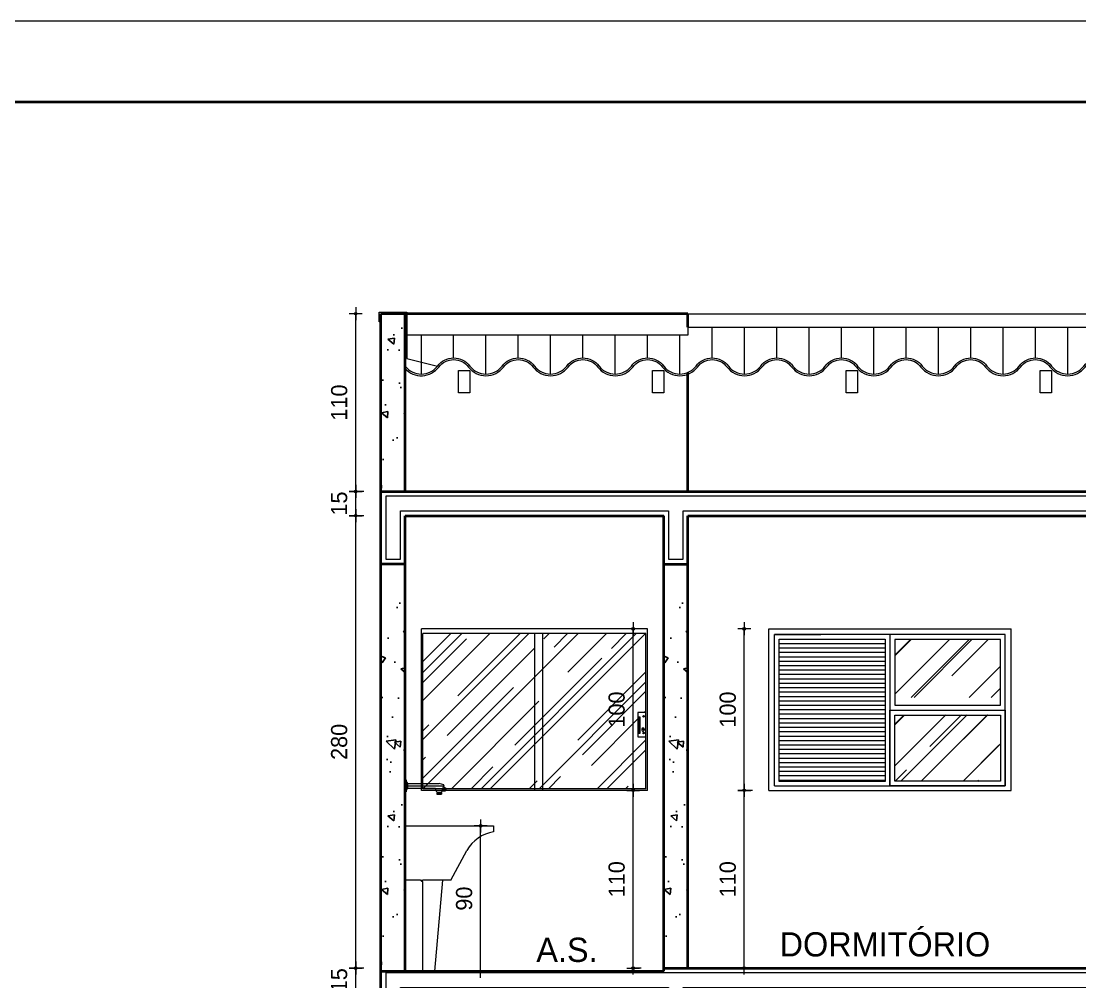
# Model space of a CAD drawing. Header units: millimetres. Extents: x 13204 to 24802, y 21209 to 40694.
# Drawn here: x 16952 to 17607, y 30060 to 30655 of the extents above; entities that cross this region are included whole.
import ezdxf

# ---------------------------------------------------------------- set-up
doc = ezdxf.new("R2010")
doc.units = ezdxf.units.MM
for name, color, linetype, lineweight in [('COTAS', 30, 'Continuous', 5), ('Esquadrias', 2, 'Continuous', 20), ('Hachura', 8, 'Continuous', 0), ('Louças', 150, 'Continuous', 15), ('Meia Parede', 11, 'Continuous', 40), ('Moveis', 6, 'Continuous', 13), ('PAREDE', 1, 'Continuous', 40), ('Paredes', 1, 'Continuous', 40), ('PISO', 5, 'Continuous', 5), ('TEXTO', 4, 'Continuous', 5)]:
    doc.layers.add(name, color=color, linetype=linetype, lineweight=lineweight)
doc.layers.add('HACHURAS', color=8, linetype='Continuous')
doc.styles.add('LANA', font='stylu.ttf')
doc.dimstyles.new('COTA 50', dxfattribs={"dimscale": 0, "dimtxt": 10, "dimasz": 0.5, "dimexe": 1.25, "dimexo": 5, "dimgap": 5, "dimtad": 1, "dimdec": 0, "dimtxsty": 'LANA', "dimblk": 'cota', "dimcen": 2.5, "dimse2": 1, "dimclrd": 256, "dimclre": 256, "dimclrt": 256, "dimaunit": 1, "dimadec": 0, "dimazin": 0, "dimtfac": 1, "dimtdec": 0, "dimtmove": 0, "dimatfit": 3, "dimldrblk": 'DOTSMALL', "dimfxl": 5, "dimfxlon": 1, "dimtzin": 9, "dimlwd": -1, "dimlwe": -1, "dimarcsym": 0})
pattern_1 = [(45, (13454.85, 30077.2), (23.14168, 61.71114), [409.0909, -54.5455, 136.3636, -27.2727]), (45, (13470.856, 30112.49), (-44.93342, 6.36396), [81.8182, -9, 163.6364, -20.4545]), (45, (13448.1, 30103.235), (87.35983, 113.20137), [218.1818, -38.1818, 109.0909, -27.2727])]

# ---------------------------------------------------------------- blocks, each defined once
blk = doc.blocks.new('A$C1B611FB4')
at = {"layer": 'Louças'}
for p, q in [((-10.94, 118.57), (-10.44, 118.57)), ((-10.94, 118.57), (-10.94, 111.07)), ((-10.44, 118.57), (-10.44, 111.07)), ((-9.44, 116.32), (-9.44, 113.32)), ((-9.44, 116.32), (10.06, 116.32)), ((-9.44, 114.82), (12.55, 114.82)), ((-9.44, 113.32), (7.58, 113.32)), ((8.56, 110.82), (7.77, 113.19)), ((12.87, 115.39), (10.06, 116.32)), ((12.99, 115.13), (11.56, 110.82)), ((11.8, 111.56), (13.94, 111.65)), ((12.23, 112.84), (14.13, 112.22)), ((12.32, 113.12), (14.22, 112.5)), ((12.75, 114.4), (14.41, 113.07)), ((14.41, 113.07), (13.94, 111.65)), ((-10.94, 111.07), (-10.44, 111.07)), ((8.56, 110.82), (11.56, 110.82)), ((8.56, 110.57), (11.56, 110.57)), ((8.56, 110.57), (8.56, 109.57)), ((8.56, 109.57), (11.56, 109.57)), ((8.81, 110.82), (8.81, 110.57)), ((11.31, 110.82), (11.31, 110.57)), ((11.56, 110.57), (11.56, 109.57)), ((-10.94, 89.62), (-10.94, 56.5)), ((-10.57, 90), (43.76, 90)), ((43.76, 90), (43.76, 86.37)), ((17.28, 56.5), (27.12, 74.8)), ((-1.52, 56.5), (-10.94, 56.5)), ((-0.6, 55.53), (-1.52, 56.5)), ((-1.52, 56.5), (0, 56.5)), ((0, 55.53), (-0.6, 55.53)), ((17.28, 56.5), (0, 56.5)), ((0, 0), (0, 55.53)), ((7.41, 0), (12.29, 56.5)), ((0, 0), (7.41, 0))]:
    blk.add_line(p, q, dxfattribs=at)
for centre, radius, start, end in [((-6.52, 118.97), 3.95, 185.79617, 222.12881), ((-6.51, 110.67), 3.95, 137.87745, 174.19758), ((7.58, 113.12), 0.2, 18.43495, 90), ((12.8, 115.2), 0.2, 341.56505, 71.56505), ((-10.57, 89.62), 0.376, 90, 180), ((47.72, 62.93), 23.77, 99.5803, 150.03504)]:
    blk.add_arc(centre, radius, start, end, dxfattribs=at)
blk = doc.blocks.new('A$C08246D74')
at = {"layer": 'PISO'}
for points in [[(120, 0, -0.5), (100, 0, 0.5), (80, 0, -0.5), (60, 0, 0.5), (40, 0, -0.5), (20, 0, 0.5), (0, 0)], [(120.8, -0.6, -0.5), (99.2, -0.6, 0.5), (80.8, -0.6, -0.5), (59.2, -0.6, 0.5), (40.8, -0.6, -0.5), (19.2, -0.6, 0.5), (0.8, -0.6, 0.5)]]:
    blk.add_lwpolyline(points, format="xyb", dxfattribs=at)
blk.add_lwpolyline([(7, -16.64), (7, -2.86), (0, -2.86), (0, -16.64), (7, -16.64)], dxfattribs=at)
blk = doc.blocks.new('cota')
at = {"layer": 'COTAS'}
blk.add_hatch(color=256, dxfattribs=at).paths.add_polyline_path([(-1.6, 0, 1), (1.6, 0, 1)])
for points in [[(-1.6, 0), (-8, 0)], [(0, 1.6), (0, 8)], [(8, 0), (1.6, 0)], [(0, -8), (0, -1.6)]]:
    blk.add_lwpolyline(points, dxfattribs=at)
blk.add_circle((0, 0), 1.6, dxfattribs=at)
blk = doc.blocks.new('*D917')
at = {"layer": 'COTAS', "transparency": 16777216}
for p, q in [((17158.72, 30054.06), (17158.72, 30068.06)), ((17163.72, 30053.56), (17157.47, 30053.56))]:
    blk.add_line(p, q, dxfattribs=at)
at = {"layer": 'Defpoints', "color": 0, "transparency": 16777216}
for p in [(17158.72, 30068.56), (17364.34, 30068.56), (17364.34, 30053.56)]:
    blk.add_point(p, dxfattribs=at)
at = {"layer": 'COTAS', "transparency": 16777216, "xscale": 0.5, "yscale": 0.5, "zscale": 0.5}
for p, rotation in [((17158.72, 30068.56), 90), ((17158.72, 30053.56), 270)]:
    blk.add_blockref('cota', p, dxfattribs=dict(at, rotation=rotation))
at = {"layer": 'COTAS', "transparency": 16777216, "insert": (17148.5, 30061.06), "char_height": 10, "attachment_point": 5, "rotation": 90, "style": 'LANA'}
blk.add_mtext('15', dxfattribs=at)
blk = doc.blocks.new('_DotSmall')
at = {"layer": 'PAREDE', "color": 0, "const_width": 0.5}
blk.add_lwpolyline([(-0.0625, 0, 1), (0.0625, 0, 1)], format="xyb", close=True, dxfattribs=at)
blk = doc.blocks.new('*D918')
at = {"layer": 'COTAS', "transparency": 16777216}
for p, q in [((17158.72, 30069.06), (17158.72, 30348.06)), ((17163.72, 30068.56), (17157.47, 30068.56))]:
    blk.add_line(p, q, dxfattribs=at)
at = {"layer": 'Defpoints', "color": 0, "transparency": 16777216}
for p in [(17158.72, 30348.56), (17364.34, 30348.56), (17364.34, 30068.56)]:
    blk.add_point(p, dxfattribs=at)
at = {"layer": 'COTAS', "transparency": 16777216, "xscale": 0.5, "yscale": 0.5, "zscale": 0.5}
for p, rotation in [((17158.72, 30348.56), 90), ((17158.72, 30068.56), 270)]:
    blk.add_blockref('cota', p, dxfattribs=dict(at, rotation=rotation))
at = {"layer": 'COTAS', "transparency": 16777216, "insert": (17148.51, 30208.56), "char_height": 10, "attachment_point": 5, "rotation": 90, "style": 'LANA'}
blk.add_mtext('280', dxfattribs=at)
blk = doc.blocks.new('*D919')
at = {"layer": 'COTAS', "transparency": 16777216}
for p, q in [((17158.72, 30349.06), (17158.72, 30363.06)), ((17163.72, 30348.56), (17157.47, 30348.56))]:
    blk.add_line(p, q, dxfattribs=at)
at = {"layer": 'Defpoints', "color": 0, "transparency": 16777216}
for p in [(17158.72, 30363.56), (17364.34, 30363.56), (17364.34, 30348.56)]:
    blk.add_point(p, dxfattribs=at)
at = {"layer": 'COTAS', "transparency": 16777216, "xscale": 0.5, "yscale": 0.5, "zscale": 0.5}
for p, rotation in [((17158.72, 30363.56), 90), ((17158.72, 30348.56), 270)]:
    blk.add_blockref('cota', p, dxfattribs=dict(at, rotation=rotation))
at = {"layer": 'COTAS', "transparency": 16777216, "insert": (17148.5, 30356.06), "char_height": 10, "attachment_point": 5, "rotation": 90, "style": 'LANA'}
blk.add_mtext('15', dxfattribs=at)
blk = doc.blocks.new('*D920')
at = {"layer": 'COTAS', "transparency": 16777216}
for p, q in [((17158.72, 30364.06), (17158.72, 30473.06)), ((17163.72, 30363.56), (17157.47, 30363.56))]:
    blk.add_line(p, q, dxfattribs=at)
at = {"layer": 'Defpoints', "color": 0, "transparency": 16777216}
for p in [(17158.72, 30473.56), (17276.84, 30473.56), (17364.34, 30363.56)]:
    blk.add_point(p, dxfattribs=at)
at = {"layer": 'COTAS', "transparency": 16777216, "xscale": 0.5, "yscale": 0.5, "zscale": 0.5}
for p, rotation in [((17158.72, 30473.56), 90), ((17158.72, 30363.56), 270)]:
    blk.add_blockref('cota', p, dxfattribs=dict(at, rotation=rotation))
at = {"layer": 'COTAS', "transparency": 16777216, "insert": (17148.54, 30418.56), "char_height": 10, "attachment_point": 5, "rotation": 90, "style": 'LANA'}
blk.add_mtext('110', dxfattribs=at)
blk = doc.blocks.new('*D844')
at = {"layer": 'COTAS', "transparency": 16777216}
for p, q in [((17236.04, 30067.06), (17236.04, 30156.06)), ((17231.04, 30066.56), (17237.29, 30066.56))]:
    blk.add_line(p, q, dxfattribs=at)
at = {"layer": 'Defpoints', "color": 0, "transparency": 16777216}
for p in [(17207.7, 30156.56), (17236.04, 30156.56), (17207.7, 30066.56)]:
    blk.add_point(p, dxfattribs=at)
at = {"layer": 'COTAS', "transparency": 16777216, "xscale": 0.5, "yscale": 0.5, "zscale": 0.5}
for p, rotation in [((17236.04, 30156.56), 90), ((17236.04, 30066.56), 270)]:
    blk.add_blockref('cota', p, dxfattribs=dict(at, rotation=rotation))
at = {"layer": 'COTAS', "transparency": 16777216, "insert": (17225.84, 30111.56), "char_height": 10, "attachment_point": 5, "rotation": 90, "style": 'LANA'}
blk.add_mtext('90', dxfattribs=at)
blk = doc.blocks.new('*D845')
at = {"layer": 'COTAS', "transparency": 16777216}
for p, q in [((17330.42, 30069.06), (17330.42, 30178.06)), ((17335.42, 30068.56), (17329.17, 30068.56))]:
    blk.add_line(p, q, dxfattribs=at)
at = {"layer": 'Defpoints', "color": 0, "transparency": 16777216}
for p in [(17330.42, 30178.56), (17339.34, 30178.56), (17349.34, 30068.56)]:
    blk.add_point(p, dxfattribs=at)
at = {"layer": 'COTAS', "transparency": 16777216, "xscale": 0.5, "yscale": 0.5, "zscale": 0.5}
for p, rotation in [((17330.42, 30178.56), 90), ((17330.42, 30068.56), 270)]:
    blk.add_blockref('cota', p, dxfattribs=dict(at, rotation=rotation))
at = {"layer": 'COTAS', "transparency": 16777216, "insert": (17320.24, 30123.56), "char_height": 10, "attachment_point": 5, "rotation": 90, "style": 'LANA'}
blk.add_mtext('110', dxfattribs=at)
blk = doc.blocks.new('*D846')
at = {"layer": 'COTAS', "transparency": 16777216}
for p, q in [((17330.42, 30179.06), (17330.42, 30278.06)), ((17334.34, 30178.56), (17329.17, 30178.56))]:
    blk.add_line(p, q, dxfattribs=at)
at = {"layer": 'Defpoints', "color": 0, "transparency": 16777216}
for p in [(17330.42, 30278.56), (17339.34, 30278.56), (17339.34, 30178.56)]:
    blk.add_point(p, dxfattribs=at)
at = {"layer": 'COTAS', "transparency": 16777216, "xscale": 0.5, "yscale": 0.5, "zscale": 0.5}
for p, rotation in [((17330.42, 30278.56), 90), ((17330.42, 30178.56), 270)]:
    blk.add_blockref('cota', p, dxfattribs=dict(at, rotation=rotation))
at = {"layer": 'COTAS', "transparency": 16777216, "insert": (17320.24, 30228.56), "char_height": 10, "attachment_point": 5, "rotation": 90, "style": 'LANA'}
blk.add_mtext('100', dxfattribs=at)
blk = doc.blocks.new('*D851')
at = {"layer": 'COTAS', "transparency": 16777216}
for p, q in [((17399.18, 30069.06), (17399.18, 30178.06)), ((17394.18, 30068.56), (17400.43, 30068.56))]:
    blk.add_line(p, q, dxfattribs=at)
at = {"layer": 'Defpoints', "color": 0, "transparency": 16777216}
for p in [(17399.18, 30178.56), (17414.34, 30178.56), (17364.34, 30068.56)]:
    blk.add_point(p, dxfattribs=at)
at = {"layer": 'COTAS', "transparency": 16777216, "xscale": 0.5, "yscale": 0.5, "zscale": 0.5}
for p, rotation in [((17399.18, 30178.56), 90), ((17399.18, 30068.56), 270)]:
    blk.add_blockref('cota', p, dxfattribs=dict(at, rotation=rotation))
at = {"layer": 'COTAS', "transparency": 16777216, "insert": (17389, 30123.56), "char_height": 10, "attachment_point": 5, "rotation": 90, "style": 'LANA'}
blk.add_mtext('110', dxfattribs=at)
blk = doc.blocks.new('*D852')
at = {"layer": 'COTAS', "transparency": 16777216}
for p, q in [((17399.18, 30179.06), (17399.18, 30278.06)), ((17404.18, 30178.56), (17397.93, 30178.56))]:
    blk.add_line(p, q, dxfattribs=at)
at = {"layer": 'Defpoints', "color": 0, "transparency": 16777216}
for p in [(17399.18, 30278.56), (17414.34, 30278.56), (17414.34, 30178.56)]:
    blk.add_point(p, dxfattribs=at)
at = {"layer": 'COTAS', "transparency": 16777216, "xscale": 0.5, "yscale": 0.5, "zscale": 0.5}
for p, rotation in [((17399.18, 30278.56), 90), ((17399.18, 30178.56), 270)]:
    blk.add_blockref('cota', p, dxfattribs=dict(at, rotation=rotation))
at = {"layer": 'COTAS', "transparency": 16777216, "insert": (17389, 30228.56), "char_height": 10, "attachment_point": 5, "rotation": 90, "style": 'LANA'}
blk.add_mtext('100', dxfattribs=at)

msp = doc.modelspace()

# ---------------------------------------------------------------- hatches: boundary and pattern name
at = {"layer": 'Hachura'}
h = msp.add_hatch(dxfattribs=at)
h.set_pattern_fill('AR-RROOF', color=256, angle=45, style=0)
h.set_pattern_definition([(45, (17200.343, 30179.564), (21.5526, 57.4736), [381, -50.8, 127, -25.4]), (45, (17215.25, 30212.43), (-41.848, 5.927), [76.2, -8.382, 152.4, -19.05]), (45, (17194.057, 30203.81), (81.3611, 105.4282), [203.2, -35.56, 101.6, -25.4])])
h.paths.add_polyline_path([(17200.34, 30179.56), (17208.78, 30179.56), (17269.34, 30179.56), (17269.34, 30275.56), (17200.34, 30275.56)])
h.paths.add_polyline_path([(17274.34, 30275.56), (17269.34, 30275.56), (17269.34, 30179.56), (17274.34, 30179.56)])
h.paths.add_polyline_path([(17274.34, 30179.56), (17338.34, 30179.56), (17338.34, 30211.69), (17333.34, 30211.69), (17333.34, 30226.69), (17338.34, 30226.69), (17338.34, 30275.56), (17274.34, 30275.56)])
h = msp.add_hatch(dxfattribs=at)
h.set_pattern_fill('_USER', color=256, scale=2.727273, style=0, pattern_type=0)
h.set_pattern_definition([(0, (17405.707, 30100.382), (0, 2.727273), [])])
h.paths.add_polyline_path([(17486.34, 30272.2), (17420.71, 30272.2), (17420.71, 30184.02), (17486.34, 30184.02)])
h = msp.add_hatch(dxfattribs=at)
h.set_pattern_fill('AR-RROOF', color=256, angle=45, style=0)
h.set_pattern_definition([(45, (-26583.9, 40354.552), (21.552615, 57.473639), [381, -50.8, 127, -25.4]), (45, (-26568.992, 40387.42), (-41.847994, 5.92697), [76.2, -8.382, 152.4, -19.05]), (45, (-26590.185, 40378.799), (81.3611205, 105.428207), [203.2, -35.56, 101.6, -25.4])])
h.paths.add_polyline_path([(17557.71, 30271.93), (17492.34, 30271.93), (17492.34, 30236.11), (17557.71, 30236.11)])
h = msp.add_hatch(dxfattribs=at)
h.set_pattern_fill('AR-RROOF', color=256, scale=27.272727, angle=45, style=0)
h.set_pattern_definition(pattern_1)
h.paths.add_polyline_path([(17492.34, 30225.11), (17557.71, 30225.38), (17557.71, 30184.29), (17492.34, 30184.29)])
h = msp.add_hatch(dxfattribs=at)
h.set_pattern_fill('AR-RROOF', color=256, scale=27.272727, angle=45, style=0)
h.set_pattern_definition(pattern_1)
h.paths.add_polyline_path([(17534.8, 30225.38), (17557.71, 30225.38), (17557.71, 30184.29), (17534.8, 30184.02)])
h = msp.add_hatch(dxfattribs=at)
h.set_pattern_fill('AR-RROOF', color=256, scale=27.272727, angle=45, style=0)
h.set_pattern_definition(pattern_1)
h.paths.add_polyline_path([(17534.8, 30225.38), (17557.71, 30225.38), (17557.71, 30184.29), (17534.8, 30184.02)])
h = msp.add_hatch(dxfattribs=at)
h.set_pattern_fill('AR-RROOF', color=256, scale=27.272727, angle=45, style=0)
h.set_pattern_definition(pattern_1)
h.paths.add_polyline_path([(17534.8, 30225.38), (17557.71, 30225.38), (17557.71, 30184.29), (17534.8, 30184.02)])
at = {"layer": 'HACHURAS'}
h = msp.add_hatch(dxfattribs=at)
h.set_pattern_fill('AR-CONC', color=256, scale=0.25, angle=90, style=0)
h.set_pattern_definition([(140, (17174.343, 30363.564), (3.985, 45.546), [4.763, -52.388]), (85, (17174.343, 30363.564), (-47.764, -8.81), [3.81, -41.91]), (190.45, (17174.675, 30367.36), (-43.78, 36.736), [4.048, -44.523]), (136.184, (17161.643, 30363.564), (10.51, 67.77), [7.144, -78.581]), (186.636, (17162.52, 30369.21), (-61.856, 59.35), [6.07, -66.784]), (81.184, (17161.64, 30363.564), (-61.856, 59.35), [5.715, -62.865]), (111, (17164.82, 30369.914), (25.566, 37.904), [4.763, -52.388]), (56, (17164.82, 30369.914), (-46.047, 15.45), [3.81, -41.91]), (161.45, (17166.95, 30373.072), (-20.48, 53.354), [4.047, -44.522]), (127.5, (17174.343, 30363.564), (-21.1388, 0.7722), [0, -41.402, 0, -42.545, 0, -42.0688]), (97.5, (17174.343, 30363.564), (-25.045, 16.705), [0, -24.257, 0, -40.4495, 0, -16.0338]), (57.5, (17174.343, 30349.403), (1.4322, 33.8976), [0, -15.875, 0, -49.53, 0, -65.7225]), (47.5, (17174.343, 30343.053), (-6.3566, 37.032), [0, -20.6375, 0, -32.893, 0, -46.6725])])
h.paths.add_polyline_path([(17189.34, 30473.56), (17174.34, 30473.56), (17174.34, 30468.56), (17174.34, 30363.56), (17189.34, 30363.56)])
h = msp.add_hatch(dxfattribs=at)
h.set_pattern_fill('AR-CONC', color=256, scale=0.25, angle=90, style=0)
h.set_pattern_definition([(140, (17174.343, 30068.564), (3.985, 45.546), [4.7625, -52.3875]), (85, (17174.343, 30068.564), (-47.764, -8.811), [3.81, -41.91]), (190.45, (17174.675, 30072.36), (-43.779, 36.736), [4.0475, -44.5225]), (136.184, (17161.643, 30068.564), (10.51, 67.77), [7.144, -78.581]), (186.636, (17162.52, 30074.21), (-61.856, 59.351), [6.071, -66.784]), (81.184, (17161.64, 30068.564), (-61.856, 59.351), [5.715, -62.865]), (111, (17164.82, 30074.914), (25.5664, 37.904), [4.7625, -52.3875]), (56, (17164.82, 30074.914), (-46.047, 15.4505), [3.81, -41.91]), (161.451, (17166.95, 30078.072), (-20.481, 53.354), [4.0475, -44.5225]), (127.5, (17174.343, 30068.564), (-21.1388, 0.7722), [0, -41.402, 0, -42.545, 0, -42.0688]), (97.5, (17174.343, 30068.564), (-25.0451, 16.705), [0, -24.257, 0, -40.4495, 0, -16.0338]), (57.5, (17174.343, 30054.403), (1.4322, 33.8976), [0, -15.875, 0, -49.53, 0, -65.7225]), (47.5, (17174.343, 30048.053), (-6.3566, 37.0323), [0, -20.6375, 0, -32.893, 0, -46.6725])])
h.paths.add_polyline_path([(17189.34, 30318.56), (17174.34, 30318.56), (17174.34, 30068.56), (17189.34, 30068.56)])
h = msp.add_hatch(dxfattribs=at)
h.set_pattern_fill('AR-CONC', color=256, scale=0.25, angle=90, style=0)
h.set_pattern_definition([(140, (17349.343, 30068.564), (3.985, 45.546), [4.7625, -52.3875]), (85, (17349.343, 30068.564), (-47.764, -8.811), [3.81, -41.91]), (190.45, (17349.675, 30072.36), (-43.779, 36.736), [4.0475, -44.5225]), (136.184, (17336.643, 30068.564), (10.51, 67.77), [7.144, -78.581]), (186.636, (17337.52, 30074.21), (-61.856, 59.351), [6.071, -66.784]), (81.184, (17336.64, 30068.564), (-61.856, 59.351), [5.715, -62.865]), (111, (17339.82, 30074.914), (25.5664, 37.904), [4.7625, -52.3875]), (56, (17339.82, 30074.914), (-46.047, 15.4505), [3.81, -41.91]), (161.451, (17341.95, 30078.072), (-20.481, 53.354), [4.0475, -44.5225]), (127.5, (17349.343, 30068.564), (-21.1388, 0.7722), [0, -41.402, 0, -42.545, 0, -42.0688]), (97.5, (17349.343, 30068.564), (-25.0451, 16.705), [0, -24.257, 0, -40.4495, 0, -16.0338]), (57.5, (17349.343, 30054.403), (1.4322, 33.8976), [0, -15.875, 0, -49.53, 0, -65.7225]), (47.5, (17349.343, 30048.053), (-6.3566, 37.0323), [0, -20.6375, 0, -32.893, 0, -46.6725])])
h.paths.add_polyline_path([(17364.34, 30318.56), (17349.34, 30318.56), (17349.34, 30068.56), (17364.34, 30068.56)])

# ---------------------------------------------------------------- linework, layer by layer
at = {"layer": 'Esquadrias'}
msp.add_line((17364.34, 30473.56), (17629.34, 30473.56), dxfattribs=at)
at = {"layer": 'Hachura'}
for p, q in [((17379.34, 30446.17), (17379.34, 30465.19)), ((17399.34, 30436.17), (17399.34, 30465.19)), ((17419.34, 30446.17), (17419.34, 30465.19)), ((17439.34, 30436.17), (17439.34, 30465.19)), ((17459.34, 30446.17), (17459.34, 30465.19)), ((17479.34, 30436.17), (17479.34, 30465.19)), ((17499.34, 30446.17), (17499.34, 30465.19)), ((17519.34, 30436.17), (17519.34, 30465.19)), ((17539.34, 30446.17), (17539.34, 30465.19)), ((17559.34, 30436.17), (17559.34, 30465.19)), ((17579.34, 30446.17), (17579.34, 30465.19)), ((17599.34, 30436.17), (17599.34, 30465.19)), ((17199.34, 30436.17), (17199.34, 30460.19)), ((17219.34, 30446.17), (17219.34, 30460.19)), ((17239.34, 30436.17), (17239.34, 30460.19)), ((17259.34, 30446.17), (17259.34, 30460.19)), ((17279.34, 30436.17), (17279.34, 30460.19)), ((17299.34, 30446.17), (17299.34, 30460.19)), ((17319.34, 30436.17), (17319.34, 30460.19)), ((17339.34, 30446.17), (17339.34, 30460.19)), ((17359.34, 30436.17), (17359.34, 30460.19)), ((17274.34, 30275.56), (17274.34, 30178.56))]:
    msp.add_line(p, q, dxfattribs=at)
msp.add_lwpolyline([(17420.71, 30184.02), (17420.71, 30272.2), (17486.34, 30272.2), (17486.34, 30184.02), (17420.71, 30184.02)], dxfattribs=at)
for points in [[(17492.34, 30231.28), (17557.71, 30231.28), (17557.71, 30271.93), (17492.34, 30271.93)], [(17492.34, 30225.11), (17557.71, 30225.11), (17557.71, 30184.29), (17492.34, 30184.29)]]:
    msp.add_lwpolyline(points, close=True, dxfattribs=at)
at = {"layer": 'Meia Parede'}
for p, q in [((17364.34, 30473.56), (17189.34, 30473.56)), ((17364.34, 30465.19), (17364.34, 30473.56)), ((17364.34, 30363.56), (17364.34, 30437.21))]:
    msp.add_line(p, q, dxfattribs=at)
at = {"layer": 'Moveis'}
for p, q in [((17199.34, 30178.56), (17199.34, 30278.56)), ((17339.34, 30278.56), (17199.34, 30278.56)), ((17339.34, 30178.56), (17339.34, 30278.56)), ((17414.34, 30178.56), (17414.34, 30278.56)), ((17414.34, 30278.56), (17564.34, 30278.56)), ((17564.34, 30178.56), (17564.34, 30278.56)), ((17199.34, 30178.56), (17199.34, 30181.89)), ((17339.34, 30178.56), (17199.34, 30178.56)), ((17208.84, 30178.56), (17199.34, 30178.56)), ((17414.34, 30178.56), (17564.34, 30178.56))]:
    msp.add_line(p, q, dxfattribs=at)
at = {"layer": 'Paredes'}
for p, q in [((21256.85, 30604.49), (13252.5, 30604.49)), ((17174.34, 30363.56), (17174.34, 30473.56)), ((17189.34, 30473.56), (17174.34, 30473.56)), ((17189.34, 30363.56), (17189.34, 30473.56)), ((17174.34, 30363.56), (18324.34, 30363.56)), ((17174.34, 30068.56), (17174.34, 30363.56)), ((17189.34, 30348.56), (17349.34, 30348.56)), ((17189.34, 30066.56), (17189.34, 30348.56)), ((17349.34, 30066.56), (17349.34, 30348.56)), ((17364.34, 30348.56), (17614.34, 30348.56)), ((17364.34, 30068.56), (17364.34, 30348.56)), ((17189.34, 30318.56), (17174.34, 30318.56)), ((17349.34, 30318.56), (17364.34, 30318.56)), ((17174.34, 29773.56), (17174.34, 30068.56)), ((17174.34, 30066.56), (17349.34, 30066.56)), ((17349.34, 30068.56), (17629.34, 30068.56)), ((17349.34, 30068.56), (17629.34, 30068.56))]:
    msp.add_line(p, q, dxfattribs=at)
at = {"layer": 'PISO'}
for p, q in [((17364.34, 30465.19), (17629.34, 30465.19)), ((17364.34, 30465.19), (17364.34, 30460.19)), ((17364.34, 30460.19), (17189.34, 30460.19)), ((17200.34, 30179.56), (17200.34, 30275.56)), ((17338.34, 30275.56), (17200.34, 30275.56)), ((17269.34, 30275.56), (17269.34, 30178.56)), ((17338.34, 30179.56), (17338.34, 30275.56)), ((17560.71, 30274.93), (17417.98, 30274.93)), ((17417.98, 30181.29), (17417.98, 30274.93)), ((17417.98, 30274.93), (17446.62, 30274.93)), ((17489.34, 30274.93), (17489.34, 30181.29)), ((17560.71, 30181.29), (17560.71, 30274.93)), ((17532.07, 30228.28), (17560.71, 30228.28)), ((17335.78, 30216.61), (17335.78, 30215.77)), ((17336.64, 30217.11), (17336.28, 30217.11)), ((17337.14, 30216.61), (17337.14, 30215.77)), ((17336.28, 30215.27), (17336.64, 30215.27)), ((17200.34, 30179.56), (17200.34, 30181.89)), ((17208.78, 30179.56), (17200.34, 30179.56)), ((17338.34, 30179.56), (17202.98, 30179.56)), ((17417.98, 30181.29), (17560.71, 30181.29)), ((17417.98, 30181.29), (17560.71, 30181.29)), ((17446.62, 30181.29), (17489.34, 30181.29))]:
    msp.add_line(p, q, dxfattribs=at)
for points in [[(17174.34, 30473.56), (17174.34, 30468.56), (17173.34, 30468.56), (17173.34, 30474.56), (17190.34, 30474.56), (17190.34, 30445.8), (17209.34, 30441.17)], [(17222.34, 30424.52), (17222.34, 30438.31), (17229.34, 30438.31), (17229.34, 30424.52), (17222.34, 30424.52)], [(17446.62, 30181.29), (17489.34, 30181.29)]]:
    msp.add_lwpolyline(points, dxfattribs=at)
for points in [[(17189.34, 30441.17, 0.5), (17209.34, 30441.17, -0.5), (17229.34, 30441.17)], [(17189.34, 30439.6, 0.471229), (17210.14, 30440.57, -0.5), (17228.54, 30440.57)]]:
    msp.add_lwpolyline(points, format="xyb", dxfattribs=at)
for points in [[(17177.34, 30360.56), (17177.34, 30321.56), (17186.34, 30321.56), (17186.34, 30351.56), (17352.34, 30351.56), (17352.34, 30321.56), (17361.34, 30321.56), (17361.34, 30351.56), (17617.34, 30351.56), (17617.34, 30321.56), (17626.34, 30321.56), (17626.34, 30351.56), (17752.34, 30351.56), (17752.34, 30321.56), (17761.34, 30321.56), (17761.34, 30351.56), (18017.34, 30351.56), (18017.34, 30321.56), (18026.34, 30321.56), (18026.34, 30351.56), (18312.34, 30351.56), (18312.34, 30321.56), (18321.34, 30321.56), (18321.34, 30360.56)], [(17338.34, 30226.69), (17333.34, 30226.69), (17333.34, 30211.69), (17338.34, 30211.69)], [(17334.86, 30223.88), (17333.86, 30223.88), (17333.86, 30213.88), (17334.86, 30213.88)], [(17489.34, 30228.28), (17560.71, 30228.28), (17560.71, 30181.29), (17489.34, 30181.29)], [(17336.5, 30216.63), (17336.42, 30216.63), (17336.42, 30216.18), (17336.5, 30216.18)], [(17177.34, 30065.56), (17177.34, 30026.56), (17186.34, 30026.56), (17186.34, 30056.56), (17352.34, 30056.56), (17352.34, 30026.56), (17361.34, 30026.56), (17361.34, 30056.56), (17617.34, 30056.56), (17617.34, 30026.56), (17626.34, 30026.56), (17626.34, 30056.56), (17752.34, 30056.56), (17752.34, 30026.56), (17761.34, 30026.56), (17761.34, 30056.56), (18017.34, 30056.56), (18017.34, 30026.56), (18026.34, 30026.56), (18026.34, 30056.56), (18312.34, 30056.56), (18312.34, 30026.56), (18321.34, 30026.56), (18321.34, 30065.56)]]:
    msp.add_lwpolyline(points, close=True, dxfattribs=at)
for centre, radius in [((17336.92, 30224.33), 0.5), ((17336.92, 30224.33), 0.2), ((17336.46, 30216.43), 0.404), ((17336.92, 30214.04), 0.5), ((17336.92, 30214.04), 0.2)]:
    msp.add_circle(centre, radius, dxfattribs=at)
for centre, start, end in [((17336.28, 30216.61), 90, 180), ((17336.28, 30215.77), 180, 270), ((17336.64, 30216.61), 360, 90), ((17336.64, 30215.77), 270, 0)]:
    msp.add_arc(centre, 0.5, start, end, dxfattribs=at)
at = {"layer": 'TEXTO'}
msp.add_line((21305.52, 30654.6), (13203.83, 30654.6), dxfattribs=at)

# ---------------------------------------------------------------- block references
at = {"layer": 'Paredes'}
msp.add_blockref('A$C1B611FB4', (17200.29, 30066.56), dxfattribs=at)
at = {"layer": 'PISO', "xscale": -1}
for p in [(17349.34, 30441.17), (17469.34, 30441.17), (17589.34, 30441.17), (17709.34, 30441.17)]:
    msp.add_blockref('A$C08246D74', p, dxfattribs=at)

# ---------------------------------------------------------------- texts
at = {"layer": 'TEXTO', "char_height": 15, "width": 175.9752, "attachment_point": 5, "style": 'LANA'}
for s, insert in [('DORMITÓRIO', (17486.23, 30083.16)), ('A.S.', (17289.45, 30079.77))]:
    msp.add_mtext(s, dxfattribs=dict(at, insert=insert))

# ---------------------------------------------------------------- dimensions: what is measured, and where the dimension line sits
at = {"layer": 'COTAS'}
for base, p1, p2, override, picture, middle in [((17158.72, 30473.56), (17364.34, 30363.56), (17276.84, 30473.56), {"dimscale": 1, "dimtmove": 1, "dimarcsym": 2}, '*D920', (17148.54, 30418.56)), ((17158.72, 30348.56), (17364.34, 30068.56), (17364.34, 30348.56), {"dimscale": 1, "dimtmove": 1, "dimarcsym": 2}, '*D918', (17148.51, 30208.56)), ((17330.42, 30278.56), (17339.34, 30178.56), (17339.34, 30278.56), {"dimscale": 1, "dimtmove": 1, "dimarcsym": 2}, '*D846', (17320.24, 30228.56)), ((17399.18, 30278.56), (17414.34, 30178.56), (17414.34, 30278.56), {"dimscale": 1, "dimtmove": 1, "dimarcsym": 2}, '*D852', (17389, 30228.56)), ((17330.42, 30178.56), (17349.34, 30068.56), (17339.34, 30178.56), {"dimscale": 1, "dimarcsym": 2}, '*D845', (17320.24, 30123.56)), ((17399.18, 30178.56), (17364.34, 30068.56), (17414.34, 30178.56), {"dimscale": 1, "dimarcsym": 2}, '*D851', (17389, 30123.56)), ((17236.04, 30156.56), (17207.7, 30066.56), (17207.7, 30156.56), {"dimscale": 1, "dimarcsym": 2}, '*D844', (17225.84, 30111.56))]:
    dim = msp.add_linear_dim(base=base, p1=p1, p2=p2, angle=90, dimstyle='COTA 50', override=override, dxfattribs=at)
    dim.commit()
    dim.dimension.update_dxf_attribs({"geometry": picture, "text_midpoint": middle})
for base, p1, p2, picture, middle in [((17158.72, 30363.56), (17364.34, 30348.56), (17364.34, 30363.56), '*D919', (17158.72, 30356.06)), ((17158.72, 30068.56), (17364.34, 30053.56), (17364.34, 30068.56), '*D917', (17158.72, 30061.06))]:
    dim = msp.add_linear_dim(base=base, p1=p1, p2=p2, angle=90, dimstyle='COTA 50', override={"dimscale": 1, "dimtmove": 1, "dimarcsym": 2}, dxfattribs=at)
    dim.commit()
    dim.dimension.update_dxf_attribs({"geometry": picture, "text_midpoint": middle, "dimtype": 160})

doc.saveas('drawing.dxf')
